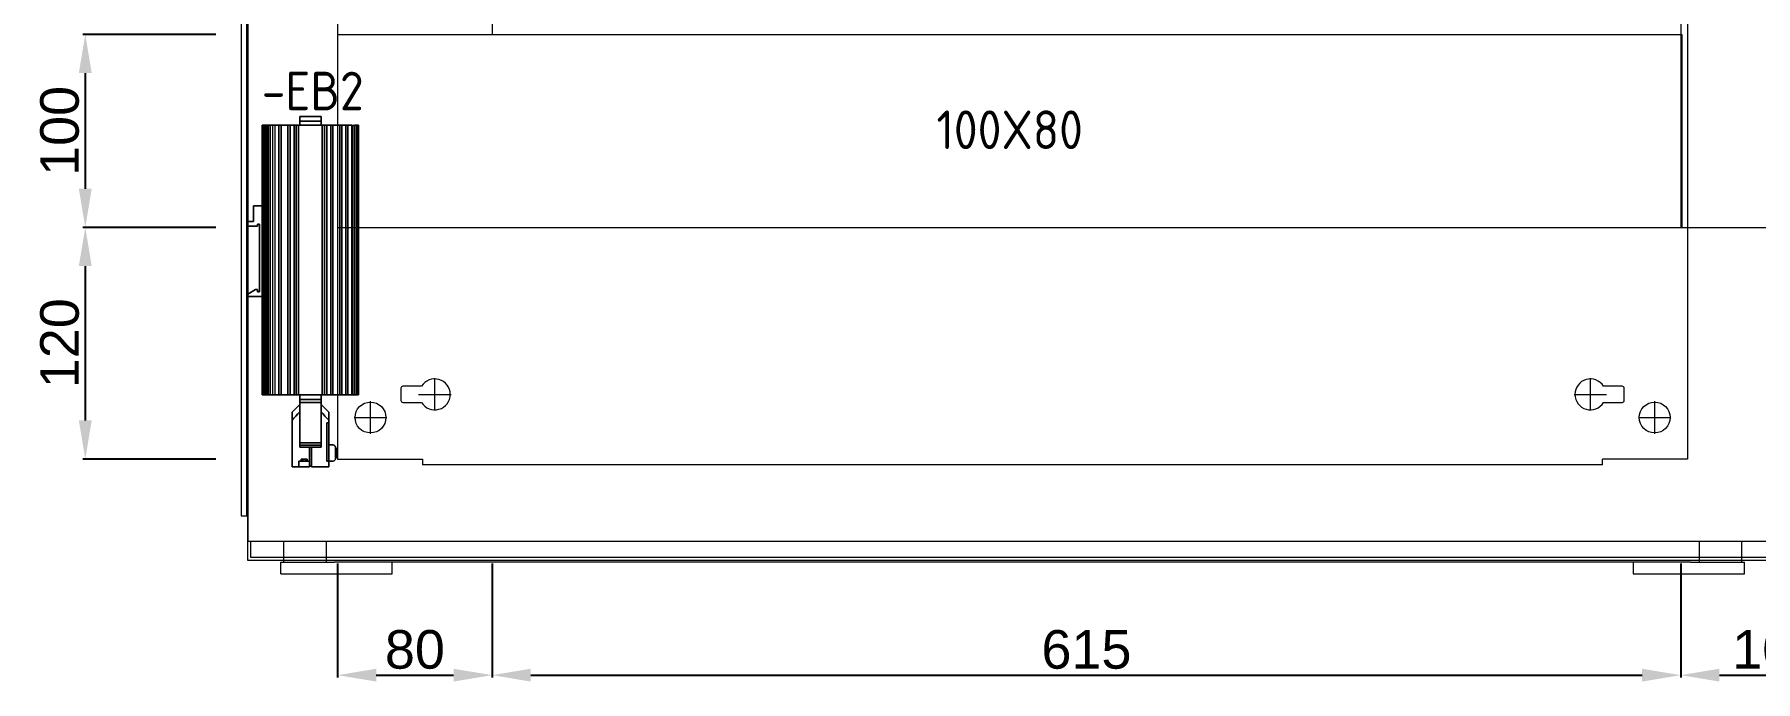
# Model space of a CAD drawing. Header units: millimetres. Extents: x 4134 to 7422, y 1400 to 3585.
# Drawn here: x 4134 to 5025, y 1400 to 1736 of the extents above; entities that cross this region are included whole.
import ezdxf
from ezdxf.enums import TextEntityAlignment as Align

# ---------------------------------------------------------------- set-up
doc = ezdxf.new("R2010")
doc.units = ezdxf.units.MM
doc.layers.add('! NO PLOT !', color=7, linetype='Continuous', true_color=0xff75dd, plot=False)
doc.layers.add('000-PI-Oprema', color=30, linetype='Continuous', lineweight=5)
for name, color, linetype in [('000-PI-ORMAR', 2, 'Continuous'), ('000-PI_TEXT', 7, 'Continuous'), ('002-PI-Kabelska kanalica', 150, 'Continuous')]:
    doc.layers.add(name, color=color, linetype=linetype)
doc.styles.add('PI0', font='isocpeur.ttf', dxfattribs={"width": 0.9})
doc.styles.get("Standard").update_dxf_attribs({"font": 'arial.ttf'})
doc.dimstyles.new('ISO-25-lb', dxfattribs={"dimtxt": 8, "dimasz": 8, "dimexe": 1.25, "dimexo": 0.625, "dimtad": 1, "dimtxsty": 'Standard', "dimcen": 5, "dimadec": 0, "dimazin": 0, "dimtfac": 1, "dimtmove": 0, "dimatfit": 3, "dimfxl": 1, "dimarcsym": 0})

# ---------------------------------------------------------------- blocks, each defined once
blk = doc.blocks.new('2000x800_montazna ploca')
at = {"layer": '! NO PLOT !', "color": 0, "linetype": 'ByBlock', "lineweight": 0}
for p, q in [((-4283.37, -218.71), (-4283.37, -201.91)), ((-3684.97, -218.71), (-3684.97, -201.91)), ((-4300.87, -207.11), (-4300.87, -213.51)), ((-4290.18, -206.11), (-4299.87, -206.11)), ((-4291.77, -210.31), (-4274.97, -210.31)), ((-3693.37, -210.31), (-3676.57, -210.31)), ((-3668.47, -206.11), (-3678.16, -206.11)), ((-3667.47, -213.51), (-3667.47, -207.11)), ((-4325.07, -222.31), (-4308.27, -222.31)), ((-4316.67, -230.71), (-4316.67, -213.91)), ((-4299.87, -214.51), (-4290.18, -214.51)), ((-3678.16, -214.51), (-3668.47, -214.51)), ((-3660.07, -222.31), (-3643.27, -222.31)), ((-3651.67, -230.71), (-3651.67, -213.91))]:
    blk.add_line(p, q, dxfattribs=at)
for centre in [(-4316.67, -222.31), (-3651.67, -222.31)]:
    blk.add_circle(centre, 8, dxfattribs=at)
for centre, radius, start, end in [((-4283.37, -210.31), 8, 211.66824, 148.33176), ((-3684.97, -210.31), 8, 31.66824, 328.33176), ((-4299.87, -207.11), 1, 90, 180), ((-4299.87, -213.51), 1, 180, 270), ((-3668.47, -207.11), 1, 360, 90), ((-3668.47, -213.51), 1, 270, 0)]:
    blk.add_arc(centre, radius, start, end, dxfattribs=at)
at = {"layer": '000-PI-ORMAR', "color": 0, "linetype": 'ByBlock', "lineweight": 0}
for p, q in [((-4333.67, 1646.19), (-4333.67, -243.81)), ((-3634.67, 1646.19), (-3634.67, -243.81)), ((-4333.67, -243.81), (-4289.67, -243.81)), ((-4289.67, -243.81), (-4289.67, -246.81)), ((-3678.67, -246.81), (-4289.67, -246.81)), ((-3634.67, -243.81), (-3678.67, -243.81)), ((-3678.67, -246.81), (-3678.67, -243.81))]:
    blk.add_line(p, q, dxfattribs=at)
blk = doc.blocks.new('*U533')
at = {"layer": '002-PI-Kabelska kanalica', "color": 0, "linetype": 'ByBlock', "lineweight": 0}
for p, q in [((-20, 1570), (60, 1570)), ((-20, -100), (-20, 1570)), ((60, -100), (60, 1570))]:
    blk.add_line(p, q, dxfattribs=at)
blk = doc.blocks.new('*U534')
at = {"layer": '002-PI-Kabelska kanalica', "color": 0, "linetype": 'ByBlock', "lineweight": 0}
for p, q in [((-20, 1670), (80, 1670)), ((-20, -100), (-20, 1670))]:
    blk.add_line(p, q, dxfattribs=at)
blk = doc.blocks.new('*U532')
at = {"layer": '002-PI-Kabelska kanalica', "color": 0, "linetype": 'ByBlock', "lineweight": 0}
for p, q in [((-20, 596), (80, 596)), ((-20, -100), (-20, 596)), ((80, -100), (80, 596)), ((-20, -100), (80, -100))]:
    blk.add_line(p, q, dxfattribs=at)
blk = doc.blocks.new('Grijač')
at = {"color": 0, "linetype": 'ByBlock', "lineweight": 0}
for p, q in [((20.94, 68.84), (20.94, 73.33)), ((20.94, 73.33), (31.92, 73.33)), ((31.92, 73.33), (31.92, 68.84)), ((1.5, 68.84), (20.94, 68.84)), ((1.5, 27.04), (1.5, 68.84)), ((31.92, 68.84), (51.36, 68.84)), ((51.36, 68.84), (51.36, -70.85)), ((-2.99, 18.94), (-2.99, 27.04)), ((-2.99, 27.04), (1.5, 27.04)), ((-5.97, 16.44), (-5.97, 18.94)), ((-5.97, 18.94), (-2.99, 18.94)), ((-1, 16.44), (-5.97, 16.44)), ((0, 17.46), (-1, 17.46)), ((-1, 17.46), (-1, 16.44)), ((0, -17.46), (0, 17.46)), ((-5.97, -18.69), (-1.99, -16.37)), ((-1.99, -16.37), (-1, -16.37)), ((-1, -16.37), (-1, -17.46)), ((-1, -17.46), (0, -17.46)), ((-5.97, -19.87), (-5.97, -18.69)), ((1.5, -19.87), (-5.97, -19.87)), ((1.5, -70.85), (1.5, -19.87)), ((20.94, -70.85), (1.5, -70.85)), ((20.94, -75.85), (20.94, -70.85)), ((51.36, -70.85), (31.92, -70.85)), ((31.92, -70.85), (31.92, -75.85)), ((16.96, -79.83), (20.94, -75.85)), ((16.96, -108.28), (16.96, -79.83)), ((31.92, -75.85), (35.9, -79.83)), ((35.9, -79.83), (35.9, -108.28)), ((25.94, -108.28), (16.96, -108.28)), ((26.94, -107.79), (25.94, -107.79)), ((25.94, -107.79), (25.94, -108.28)), ((26.94, -108.28), (26.94, -107.79)), ((35.9, -108.28), (26.94, -108.28))]:
    blk.add_line(p, q, dxfattribs=at)
at = {"layer": '000-PI-Oprema', "color": 0, "linetype": 'ByBlock', "lineweight": 0, "flags": 128}
for points in [[(31.92, 70.95), (20.94, 70.95), (20.94, 71.62), (20.94, 72.2), (20.94, 72.64), (20.94, 72.98), (20.94, 73.21), (20.94, 73.33)], [(31.92, 70.95), (31.92, 71.62), (31.92, 72.2), (31.92, 72.64), (31.92, 72.98), (31.92, 73.21), (31.92, 73.33)], [(1.5, -70.85), (1.5, 68.84)], [(1.5, -70.85), (1.5, 68.84)], [(1.5, 68.84), (3.49, 68.84), (3.49, -70.85), (1.5, -70.85), (1.5, -19.87), (1.5, -70.85)], [(1.5, -70.85), (1.5, 68.84)], [(1.5, -70.85), (3.49, -70.85), (3.49, 68.84), (1.5, 68.84)], [(1.5, -70.85), (1.5, 68.84)], [(2.99, -70.85), (4, -70.85), (4, 68.84), (2.99, 68.84), (2.99, 27.04)], [(2.99, -70.85), (4, -70.85), (4, 68.84), (2.99, 68.84), (2.99, 27.04)], [(2.99, -70.85), (4, -70.85), (4, 68.84), (2.99, 68.84), (2.99, 27.04)], [(2.99, -70.85), (4, -70.85), (4, 68.84), (2.99, 68.84), (2.99, 27.04)], [(8.15, -70.85), (8.15, 68.84), (6.99, 68.84), (4.49, 68.84), (4.49, -70.85), (6.99, -70.85), (8.15, -70.85), (10.14, -70.85), (11.29, -70.85), (14.79, -70.85), (15.95, -70.85), (17.94, -70.85), (19.07, -70.85), (33.79, -70.85), (34.92, -70.85), (36.94, -70.85), (38.07, -70.85), (41.57, -70.85), (42.72, -70.85), (44.71, -70.85), (45.87, -70.85), (48.37, -70.85), (48.95, -70.85), (49.53, -70.85), (50.04, -70.85), (50.5, -70.85), (50.87, -70.85), (51.15, -70.85), (51.31, -70.85), (51.36, -70.85)], [(8.15, -70.85), (8.15, 68.84), (10.14, 68.84), (11.29, 68.84), (11.29, -70.85), (10.14, -70.85), (10.14, 68.84), (11.29, 68.84), (14.79, 68.84), (14.79, -70.85), (11.29, -70.85), (11.29, 68.84), (14.79, 68.84), (15.95, 68.84), (15.95, -70.85), (14.79, -70.85), (14.79, 68.84), (15.95, 68.84), (17.94, 68.84), (17.94, -70.85), (15.95, -70.85), (15.95, 68.84), (17.94, 68.84), (19.07, 68.84), (19.07, -70.85), (17.94, -70.85), (17.94, 68.84), (19.07, 68.84), (33.79, 68.84), (33.79, -70.85), (19.07, -70.85), (19.07, 68.84), (33.79, 68.84), (34.92, 68.84), (34.92, -70.85), (33.79, -70.85), (33.79, 68.84), (34.92, 68.84), (36.94, 68.84), (36.94, -70.85), (34.92, -70.85), (34.92, 68.84), (36.94, 68.84), (38.07, 68.84), (38.07, -70.85), (36.94, -70.85), (36.94, 68.84), (38.07, 68.84), (41.57, 68.84), (41.57, -70.85), (38.07, -70.85), (38.07, 68.84), (41.57, 68.84), (42.72, 68.84), (42.72, -70.85), (41.57, -70.85), (41.57, 68.84), (42.72, 68.84), (44.71, 68.84), (44.71, -70.85), (42.72, -70.85), (42.72, 68.84), (44.71, 68.84), (45.87, 68.84), (45.87, -70.85), (44.71, -70.85), (44.71, 68.84), (45.87, 68.84), (48.37, 68.84), (48.37, -70.85), (45.87, -70.85), (45.87, 68.84), (48.37, 68.84), (48.95, 68.84), (49.53, 68.84), (50.04, 68.84), (50.5, 68.84), (50.87, 68.84), (51.15, 68.84), (51.31, 68.84), (51.36, 68.84)], [(51.36, 68.84), (49.37, 68.84), (49.37, -70.85), (51.36, -70.85)], [(51.36, 68.84), (49.37, 68.84), (49.37, -70.85), (51.36, -70.85)], [(51.36, -70.85), (51.36, 68.84)], [(51.36, -70.85), (51.36, 68.84)], [(51.36, -70.85), (51.36, 68.84)], [(51.36, -70.85), (51.36, 68.84)], [(51.36, -70.85), (51.36, 68.84)], [(20.94, -75.97), (20.94, -76.18), (20.94, -76.5), (20.94, -76.94), (20.94, -77.47), (20.94, -78.12), (20.94, -78.86), (20.94, -79.7), (20.94, -78.86), (20.94, -78.12), (20.94, -77.47), (20.94, -76.94), (20.94, -76.5), (20.94, -76.18), (20.94, -75.97), (20.94, -75.85), (16.96, -79.83), (16.96, -79.9), (16.96, -80.04), (16.96, -80.32), (16.96, -80.67), (16.96, -81.15), (16.96, -81.71), (16.96, -82.38), (16.96, -83.17), (16.96, -84.02), (17.91, -82.98), (18.91, -81.89), (19.93, -80.81), (20.94, -79.7), (19.93, -80.81), (18.91, -81.89), (17.91, -82.98), (16.96, -84.02), (16.96, -83.17), (16.96, -82.38), (16.96, -81.71), (16.96, -81.15), (16.96, -80.67), (16.96, -80.32), (16.96, -80.04), (16.96, -79.9)], [(35.9, -79.9), (35.9, -80.04), (35.9, -80.32), (35.9, -80.67), (35.9, -81.15), (35.9, -81.71), (35.9, -82.38), (35.9, -83.17), (35.9, -84.02), (35.9, -83.17), (35.9, -82.38), (35.9, -81.71), (35.9, -81.15), (35.9, -80.67), (35.9, -80.32), (35.9, -80.04), (35.9, -79.9), (35.9, -79.83), (31.92, -75.85), (31.92, -75.97), (31.92, -76.18), (31.92, -76.5), (31.92, -76.94), (31.92, -77.47), (31.92, -78.12), (31.92, -78.86), (31.92, -79.7), (32.96, -80.81), (33.95, -81.89), (34.95, -82.98), (35.9, -84.02), (34.95, -82.98), (33.95, -81.89), (32.96, -80.81), (31.92, -79.7), (31.92, -78.86), (31.92, -78.12), (31.92, -77.47), (31.92, -76.94), (31.92, -76.5), (31.92, -76.18), (31.92, -75.97)], [(37.91, -105.29), (38.28, -105.25), (38.65, -105.08), (38.95, -104.85), (39.21, -104.53), (39.34, -104.18), (39.39, -103.79), (39.39, -98.3), (39.34, -97.91), (39.21, -97.56), (38.95, -97.24), (38.65, -97.01), (38.28, -96.87), (37.91, -96.8), (35.9, -96.8), (35.9, -85.32), (34.9, -85.32)], [(37.91, -105.29), (35.9, -105.29), (34.9, -105.29), (35.9, -105.29), (35.9, -85.32), (34.9, -85.32), (35.9, -85.32), (34.9, -85.32)], [(20.94, -97.93), (20.94, -96.91), (20.94, -95.8)], [(20.94, -95.8), (20.94, -96.91), (20.94, -97.93)], [(37.91, -96.8), (38.28, -96.87), (38.65, -97.01), (38.95, -97.24), (39.21, -97.56), (39.34, -97.91), (39.39, -98.3), (39.39, -103.79), (39.34, -104.18), (39.21, -104.53), (38.95, -104.85), (38.65, -105.08), (38.28, -105.25), (37.91, -105.29)], [(37.91, -96.8), (38.28, -96.87), (38.65, -97.01), (38.95, -97.24), (39.21, -97.56), (39.34, -97.91), (39.39, -98.3), (39.39, -103.79), (39.34, -104.18), (39.21, -104.53), (38.95, -104.85), (38.65, -105.08), (38.28, -105.25), (37.91, -105.29)], [(24.69, -104.3), (24.62, -104.3), (24.49, -104.3), (24.25, -104.3), (23.93, -104.3), (23.58, -104.3), (23.19, -104.3), (22.8, -104.3), (22.45, -104.3), (22.13, -104.3), (21.89, -104.3), (21.76, -104.3), (21.69, -104.3)], [(24.69, -105.29), (24.62, -105.29), (24.49, -105.29), (24.25, -105.29), (23.93, -105.29), (23.58, -105.29), (23.19, -105.29), (22.8, -105.29), (22.45, -105.29), (22.13, -105.29), (21.89, -105.29), (21.76, -105.29), (21.69, -105.29)], [(25.94, -105.29), (25.94, -107.79)], [(25.94, -105.29), (25.94, -107.79)], [(39.9, -101.8), (39.9, -99.25), (39.39, -99.25), (39.39, -101.8)], [(39.39, -100.2), (39.39, -102.75), (39.9, -102.75)], [(39.9, -102.75), (39.39, -102.75), (39.39, -100.2), (39.9, -100.2)], [(39.39, -103.14), (39.39, -102.98), (39.39, -102.72), (39.39, -102.38), (39.39, -101.98), (39.39, -101.52), (39.39, -101.06), (39.39, -101.52), (39.39, -101.98), (39.39, -102.38), (39.39, -102.72), (39.39, -102.98), (39.39, -103.14), (39.39, -103.19)], [(39.39, -101.06), (39.39, -101.57), (39.39, -102.05), (39.39, -102.51), (39.39, -102.91), (39.39, -103.26), (39.39, -103.49), (39.39, -103.65), (39.39, -103.7)], [(39.39, -103.65), (39.39, -103.49), (39.39, -103.26), (39.39, -102.91), (39.39, -102.51), (39.39, -102.05), (39.39, -101.57), (39.39, -101.06)], [(39.39, -101.06), (39.9, -101.06)], [(39.39, -101.06), (39.9, -101.06)], [(39.9, -102.91), (39.39, -102.91)], [(39.9, -103.35), (39.39, -103.35)], [(39.9, -98.46), (39.9, -98.6), (39.9, -98.86), (39.9, -99.18), (39.9, -99.58), (39.9, -100.04), (39.9, -100.52), (39.9, -101.06), (39.9, -100.52), (39.9, -100.04), (39.9, -99.58), (39.9, -99.18), (39.9, -98.86), (39.9, -98.6), (39.9, -98.46), (39.9, -98.4)], [(39.9, -98.95), (39.9, -99.11), (39.9, -99.37), (39.9, -99.71), (39.9, -100.11), (39.9, -100.57), (39.9, -101.06), (39.9, -100.57), (39.9, -100.11), (39.9, -99.71), (39.9, -99.37), (39.9, -99.11), (39.9, -98.95), (39.9, -98.9)], [(39.9, -103.14), (39.9, -102.98), (39.9, -102.72), (39.9, -102.38), (39.9, -101.98), (39.9, -101.52), (39.9, -101.06), (39.9, -101.52), (39.9, -101.98), (39.9, -102.38), (39.9, -102.72), (39.9, -102.98), (39.9, -103.14), (39.9, -103.19)]]:
    blk.add_lwpolyline(points, dxfattribs=at)
for points in [[(31.92, 70.95), (31.92, 71.62), (31.92, 72.2), (31.92, 72.64), (31.92, 72.98), (31.92, 73.21), (31.92, 73.33), (20.94, 73.33), (20.94, 73.21), (20.94, 72.98), (20.94, 72.64), (20.94, 72.2), (20.94, 71.62), (20.94, 70.95)], [(1.5, 68.84), (1.55, 68.84), (1.74, 68.84), (2.01, 68.84), (2.38, 68.84), (2.82, 68.84), (3.36, 68.84), (3.91, 68.84), (4.49, 68.84), (3.91, 68.84), (3.36, 68.84), (2.82, 68.84), (2.38, 68.84), (2.01, 68.84), (1.74, 68.84), (1.55, 68.84)], [(3.49, 68.84), (3.49, -70.85), (1.5, -70.85), (1.5, 68.84)], [(1.5, 68.84), (1.5, 27.04)], [(3.49, 68.84), (1.5, 68.84), (1.5, -70.85), (3.49, -70.85)], [(2.99, 68.84), (2.99, 27.04), (2.99, 68.84), (1.5, 68.84)], [(2.38, -70.85), (2.38, 68.84)], [(2.99, -19.87), (2.99, -70.85), (4, -70.85), (4, 68.84), (2.99, 68.84), (2.99, 27.04), (2.99, 68.84), (4, 68.84), (4, -70.85), (2.99, -70.85)], [(2.99, -70.85), (2.99, -19.87), (2.99, -70.85), (4, -70.85), (4, 68.84), (2.99, 68.84), (2.99, 27.04), (2.99, 68.84), (4, 68.84), (4, -70.85)], [(6.99, -70.85), (6.99, 68.84), (4.49, 68.84), (4.49, -70.85), (6.99, -70.85)], [(5.49, -70.85), (5.49, 68.84), (20.3, 68.84), (20.3, -70.85), (5.49, -70.85)], [(20.3, -70.85), (20.3, 68.84), (5.49, 68.84), (5.49, -70.85), (20.3, -70.85)], [(5.49, -70.85), (5.49, 68.84), (20.3, 68.84), (20.3, -70.85), (5.49, -70.85)], [(5.49, 68.84), (5.49, -70.85), (20.3, -70.85), (20.3, 68.84)], [(20.3, -70.85), (20.3, 68.84), (5.49, 68.84), (5.49, -70.85)], [(5.49, 68.84), (20.3, 68.84), (20.3, -70.85), (5.49, -70.85)], [(8.15, -70.85), (6.99, -70.85), (6.99, 68.84), (8.15, 68.84), (10.14, 68.84), (10.14, -70.85)], [(20.94, 70.95), (20.94, 68.84), (20.94, 70.95)], [(31.92, 68.84), (31.92, 70.95), (31.92, 68.84), (20.94, 68.84)], [(32.56, 68.84), (32.56, -70.85)], [(32.56, -70.85), (32.56, 68.84), (47.88, 68.84), (47.88, -70.85), (32.56, -70.85)], [(32.56, -70.85), (32.56, 68.84), (47.88, 68.84), (47.88, -70.85), (32.56, -70.85)], [(32.56, 68.84), (47.88, 68.84), (47.88, -70.85), (32.56, -70.85)], [(32.56, 68.84), (47.88, 68.84), (47.88, -70.85), (32.56, -70.85)], [(47.88, 68.84), (32.56, 68.84), (47.88, 68.84), (47.88, -70.85)], [(51.36, 68.84), (51.36, -70.85), (51.31, -70.85), (51.15, -70.85), (50.87, -70.85), (50.5, -70.85), (50.04, -70.85), (49.53, -70.85), (48.95, -70.85), (48.37, -70.85), (48.37, 68.84), (48.95, 68.84), (49.53, 68.84), (50.04, 68.84), (50.5, 68.84), (50.87, 68.84), (51.15, 68.84), (51.31, 68.84)], [(49.37, 68.84), (49.37, -70.85), (51.36, -70.85), (51.36, 68.84)], [(51.36, 68.84), (49.37, 68.84), (49.37, -70.85), (51.36, -70.85)], [(49.37, 68.84), (49.37, -70.85), (51.36, -70.85), (51.36, 68.84)], [(51.36, 68.84), (49.37, 68.84), (49.37, -70.85), (51.36, -70.85)], [(49.37, -70.85), (49.37, 68.84), (51.36, 68.84), (51.36, -70.85)], [(49.37, -70.85), (51.36, -70.85), (51.36, 68.84), (49.37, 68.84)], [(51.36, 68.84), (49.37, 68.84)], [(51.36, 68.84), (49.37, 68.84)], [(49.37, 68.84), (51.36, 68.84)], [(49.37, 68.84), (51.36, 68.84)], [(49.37, -70.85), (49.37, 68.84), (49.37, -70.85)], [(49.37, -70.85), (49.37, 68.84), (49.37, -70.85)], [(49.37, -70.85), (49.37, 68.84), (49.37, -70.85)], [(49.37, -70.85), (49.37, 68.84), (49.37, -70.85)], [(50.5, -70.85), (50.5, 68.84)], [(51.36, -70.85), (51.36, 68.84), (51.36, -70.85)], [(51.36, -70.85), (51.36, 68.84), (51.36, -70.85)], [(51.36, -70.85), (51.36, 68.84), (51.36, -70.85)], [(2.99, 27.04), (1.5, 27.04), (-2.99, 27.04), (1.5, 27.04)], [(-2.99, 27.04), (-2.99, 18.94)], [(1.5, 27.04), (1.5, -19.87)], [(2.99, 27.04), (2.99, -19.87)], [(2.99, -19.87), (2.99, 27.04), (2.99, -19.87), (2.99, 27.04), (2.99, -19.87), (2.99, 27.04), (2.99, -19.87)], [(-5.97, 18.94), (-5.97, 16.44)], [(-5.97, 18.94), (-2.99, 18.94), (-5.97, 18.94)], [(-5.97, 16.44), (-1, 16.44), (-5.97, 16.44)], [(-1, 17.46), (-1, 16.44)], [(-1, 17.46), (0, 17.46), (-1, 17.46)], [(0, 17.46), (0, -17.46)], [(0, -17.46), (-1, -17.46), (-1, -16.37), (-1.99, -16.37), (-5.97, -18.69), (-1.99, -16.37), (-1, -16.37), (-1, -17.46)], [(-5.97, -18.69), (-5.97, -19.87)], [(-5.97, -19.87), (1.5, -19.87), (-5.97, -19.87)], [(2.99, -19.87), (1.5, -19.87)], [(2.99, -19.87), (2.99, -70.85)], [(2.99, -19.87), (2.99, -70.85)], [(2.99, -19.87), (2.99, -70.85)], [(1.5, -70.85), (1.55, -70.85), (1.74, -70.85), (2.01, -70.85), (2.38, -70.85), (2.82, -70.85), (3.36, -70.85), (3.91, -70.85), (4.49, -70.85), (3.91, -70.85), (3.36, -70.85), (2.82, -70.85), (2.38, -70.85), (2.01, -70.85), (1.74, -70.85), (1.55, -70.85)], [(2.99, -70.85), (1.5, -70.85)], [(20.94, -70.85), (20.94, -73.35), (20.94, -74.9), (20.94, -95.8), (20.94, -74.9), (20.94, -73.35)], [(31.92, -70.85), (20.94, -70.85)], [(31.92, -70.85), (31.92, -73.35), (31.92, -74.9), (31.92, -95.8), (31.92, -74.9), (31.92, -73.35)], [(47.88, -70.85), (32.56, -70.85)], [(51.36, -70.85), (49.37, -70.85)], [(51.36, -70.85), (49.37, -70.85)], [(49.37, -70.85), (51.36, -70.85)], [(49.37, -70.85), (51.36, -70.85)], [(31.92, -73.35), (20.94, -73.35)], [(31.92, -74.9), (20.94, -74.9)], [(20.94, -79.7), (20.94, -97.93)], [(31.92, -97.93), (31.92, -79.7), (31.92, -97.93)], [(16.96, -84.02), (16.96, -108.28), (16.96, -84.02)], [(34.9, -105.29), (34.9, -85.32)], [(34.9, -105.29), (34.9, -85.32), (35.9, -85.32), (35.9, -105.29), (34.9, -105.29), (35.9, -105.29)], [(34.9, -105.29), (34.9, -85.32), (35.9, -85.32), (35.9, -96.8), (37.91, -96.8), (38.28, -96.87), (38.65, -97.01), (38.95, -97.24), (39.21, -97.56), (39.34, -97.91), (39.39, -98.3), (39.39, -103.79), (39.34, -104.18), (39.21, -104.53), (38.95, -104.85), (38.65, -105.08), (38.28, -105.25), (37.91, -105.29), (35.9, -105.29)], [(34.9, -85.32), (35.9, -85.32), (35.9, -96.8), (37.91, -96.8), (38.28, -96.87), (38.65, -97.01), (38.95, -97.24), (39.21, -97.56), (39.34, -97.91), (39.39, -98.3), (39.39, -103.79), (39.34, -104.18), (39.21, -104.53), (38.95, -104.85), (38.65, -105.08), (38.28, -105.25), (37.91, -105.29), (38.28, -105.25), (38.65, -105.08), (38.95, -104.85), (39.21, -104.53), (39.34, -104.18), (39.39, -103.79), (39.39, -98.3), (39.34, -97.91), (39.21, -97.56), (38.95, -97.24), (38.65, -97.01), (38.28, -96.87), (37.91, -96.8), (35.9, -96.8), (35.9, -85.32)], [(34.9, -85.32), (34.9, -105.29)], [(34.9, -85.32), (34.9, -105.29)], [(35.9, -108.28), (35.9, -84.02), (35.9, -108.28)], [(35.9, -85.32), (35.9, -96.8), (37.91, -96.8), (35.9, -96.8)], [(31.92, -95.8), (20.94, -95.8)], [(20.94, -96.91), (31.92, -96.91), (20.94, -96.91)], [(25.94, -97.93), (20.94, -97.93)], [(26.94, -97.93), (25.94, -97.93)], [(25.94, -97.93), (25.94, -107.79), (26.94, -107.79), (26.94, -97.93)], [(25.94, -97.93), (25.94, -107.79), (26.94, -107.79), (26.94, -97.93)], [(25.94, -107.79), (25.94, -108.28), (25.94, -97.93), (25.94, -108.28)], [(26.94, -108.28), (26.94, -97.93)], [(31.92, -97.93), (26.94, -97.93)], [(31.92, -97.93), (31.92, -96.91), (31.92, -95.8), (31.92, -96.91)], [(20.46, -105.29), (25.94, -105.29)], [(20.46, -105.29), (20.46, -108.28), (20.46, -105.29)], [(25.94, -105.29), (20.46, -105.29)], [(20.46, -105.29), (20.46, -108.28), (20.46, -105.29)], [(25.94, -105.29), (20.46, -105.29)], [(20.46, -105.29), (20.46, -108.28), (20.46, -105.29)], [(24.69, -104.3), (24.62, -104.3), (24.49, -104.3), (24.25, -104.3), (23.93, -104.3), (23.58, -104.3), (23.19, -104.3), (22.8, -104.3), (22.45, -104.3), (22.13, -104.3), (21.89, -104.3), (21.76, -104.3), (21.69, -104.3), (21.76, -104.3), (21.89, -104.3), (22.13, -104.3), (22.45, -104.3), (22.8, -104.3), (23.19, -104.3), (23.58, -104.3), (23.93, -104.3), (24.25, -104.3), (24.49, -104.3), (24.62, -104.3)], [(24.69, -104.3), (24.69, -105.29), (24.62, -105.29), (24.49, -105.29), (24.25, -105.29), (23.93, -105.29), (23.58, -105.29), (23.19, -105.29), (22.8, -105.29), (22.45, -105.29), (22.13, -105.29), (21.89, -105.29), (21.76, -105.29), (21.69, -105.29), (21.69, -104.3), (21.76, -104.3), (21.89, -104.3), (22.13, -104.3), (22.45, -104.3), (22.8, -104.3), (23.19, -104.3), (23.58, -104.3), (23.93, -104.3), (24.25, -104.3), (24.49, -104.3), (24.62, -104.3)], [(24.69, -105.29), (24.69, -104.3), (24.62, -104.3), (24.49, -104.3), (24.25, -104.3), (23.93, -104.3), (23.58, -104.3), (23.19, -104.3), (22.8, -104.3), (22.45, -104.3), (22.13, -104.3), (21.89, -104.3), (21.76, -104.3), (21.69, -104.3), (21.69, -105.29), (21.76, -105.29), (21.89, -105.29), (22.13, -105.29), (22.45, -105.29), (22.8, -105.29), (23.19, -105.29), (23.58, -105.29), (23.93, -105.29), (24.25, -105.29), (24.49, -105.29), (24.62, -105.29)], [(21.69, -105.29), (21.69, -104.3), (21.76, -104.3), (21.89, -104.3), (22.13, -104.3), (22.45, -104.3), (22.8, -104.3), (23.19, -104.3), (23.58, -104.3), (23.93, -104.3), (24.25, -104.3), (24.49, -104.3), (24.62, -104.3), (24.69, -104.3), (24.69, -105.29), (24.62, -105.29), (24.49, -105.29), (24.25, -105.29), (23.93, -105.29), (23.58, -105.29), (23.19, -105.29), (22.8, -105.29), (22.45, -105.29), (22.13, -105.29), (21.89, -105.29), (21.76, -105.29)], [(21.69, -105.29), (21.76, -105.29), (21.89, -105.29), (22.13, -105.29), (22.45, -105.29), (22.8, -105.29), (23.19, -105.29), (23.58, -105.29), (23.93, -105.29), (24.25, -105.29), (24.49, -105.29), (24.62, -105.29), (24.69, -105.29), (24.62, -105.29), (24.49, -105.29), (24.25, -105.29), (23.93, -105.29), (23.58, -105.29), (23.19, -105.29), (22.8, -105.29), (22.45, -105.29), (22.13, -105.29), (21.89, -105.29), (21.76, -105.29)], [(22.45, -105.29), (22.45, -104.3)], [(22.45, -105.29), (22.45, -104.3)], [(22.45, -105.29), (22.45, -104.3)], [(23.93, -105.29), (23.93, -104.3)], [(23.93, -105.29), (23.93, -104.3)], [(23.93, -105.29), (23.93, -104.3)], [(25.94, -107.79), (25.94, -105.29)], [(25.94, -107.79), (25.94, -105.29)], [(35.9, -105.29), (37.91, -105.29), (35.9, -105.29), (34.9, -105.29)], [(35.9, -105.29), (37.91, -105.29)], [(39.39, -101.06), (39.39, -100.52), (39.39, -100.04), (39.39, -99.58), (39.39, -99.18), (39.39, -98.86), (39.39, -98.6), (39.39, -98.46), (39.39, -98.4), (39.39, -98.46), (39.39, -98.6), (39.39, -98.86), (39.39, -99.18), (39.39, -99.58), (39.39, -100.04), (39.39, -100.52), (39.39, -101.06)], [(39.39, -101.06), (39.39, -100.52), (39.39, -100.04), (39.39, -99.58), (39.39, -99.18), (39.39, -98.86), (39.39, -98.6), (39.39, -98.46), (39.39, -98.4), (39.39, -98.46), (39.39, -98.6), (39.39, -98.86), (39.39, -99.18), (39.39, -99.58), (39.39, -100.04), (39.39, -100.52), (39.39, -101.06)], [(39.39, -101.06), (39.39, -100.52), (39.39, -100.04), (39.39, -99.58), (39.39, -99.18), (39.39, -98.86), (39.39, -98.6), (39.39, -98.46), (39.39, -98.4), (39.39, -98.46), (39.39, -98.6), (39.39, -98.86), (39.39, -99.18), (39.39, -99.58), (39.39, -100.04), (39.39, -100.52), (39.39, -101.06)], [(39.9, -98.77), (39.39, -98.77), (39.9, -98.77)], [(39.9, -98.77), (39.39, -98.77), (39.9, -98.77)], [(39.9, -98.77), (39.39, -98.77), (39.9, -98.77)], [(39.39, -101.06), (39.39, -100.57), (39.39, -100.11), (39.39, -99.71), (39.39, -99.37), (39.39, -99.11), (39.39, -98.95), (39.39, -98.9), (39.39, -98.95), (39.39, -99.11), (39.39, -99.37), (39.39, -99.71), (39.39, -100.11), (39.39, -100.57), (39.39, -101.06)], [(39.39, -101.06), (39.39, -100.57), (39.39, -100.11), (39.39, -99.71), (39.39, -99.37), (39.39, -99.11), (39.39, -98.95), (39.39, -98.9), (39.39, -98.95), (39.39, -99.11), (39.39, -99.37), (39.39, -99.71), (39.39, -100.11), (39.39, -100.57), (39.39, -101.06)], [(39.39, -101.06), (39.39, -100.57), (39.39, -100.11), (39.39, -99.71), (39.39, -99.37), (39.39, -99.11), (39.39, -98.95), (39.39, -98.9), (39.39, -98.95), (39.39, -99.11), (39.39, -99.37), (39.39, -99.71), (39.39, -100.11), (39.39, -100.57), (39.39, -101.06)], [(39.9, -99.18), (39.39, -99.18), (39.9, -99.18)], [(39.9, -99.18), (39.39, -99.18), (39.9, -99.18)], [(39.9, -99.18), (39.39, -99.18), (39.9, -99.18)], [(39.39, -101.8), (39.9, -101.8), (39.9, -99.25), (39.39, -99.25)], [(39.39, -99.25), (39.39, -102.75), (39.9, -102.75), (39.9, -99.25)], [(39.9, -102.75), (39.9, -99.25), (39.39, -99.25), (39.39, -102.75)], [(39.9, -102.75), (39.39, -102.75), (39.39, -99.25), (39.9, -99.25)], [(39.9, -102.35), (39.39, -102.35), (39.39, -99.25), (39.9, -99.25)], [(39.39, -100.94), (39.39, -99.25)], [(39.9, -99.25), (39.39, -99.25), (39.9, -99.25)], [(39.39, -100.94), (39.39, -101.36)], [(39.9, -100.94), (39.39, -100.94), (39.9, -100.94)], [(39.9, -100.94), (39.39, -100.94), (39.9, -100.94)], [(39.9, -101.06), (39.39, -101.06)], [(39.39, -101.06), (39.9, -101.06), (39.39, -101.06)], [(39.39, -103.19), (39.39, -103.14), (39.39, -102.98), (39.39, -102.72), (39.39, -102.38), (39.39, -101.98), (39.39, -101.52), (39.39, -101.06), (39.39, -101.52), (39.39, -101.98), (39.39, -102.38), (39.39, -102.72), (39.39, -102.98), (39.39, -103.14)], [(39.39, -101.06), (39.39, -101.52), (39.39, -101.98), (39.39, -102.38), (39.39, -102.72), (39.39, -102.98), (39.39, -103.14), (39.39, -102.98), (39.39, -102.72), (39.39, -102.38), (39.39, -101.98), (39.39, -101.52)], [(39.39, -101.06), (39.9, -101.06), (39.39, -101.06)], [(39.39, -103.7), (39.39, -103.65), (39.39, -103.49), (39.39, -103.26), (39.39, -102.91), (39.39, -102.51), (39.39, -102.05), (39.39, -101.57), (39.39, -101.06), (39.39, -101.57), (39.39, -102.05), (39.39, -102.51), (39.39, -102.91), (39.39, -103.26), (39.39, -103.49), (39.39, -103.65)], [(39.39, -101.06), (39.39, -101.57), (39.39, -102.05), (39.39, -102.51), (39.39, -102.91), (39.39, -103.26), (39.39, -103.49), (39.39, -103.65), (39.39, -103.49), (39.39, -103.26), (39.39, -102.91), (39.39, -102.51), (39.39, -102.05), (39.39, -101.57)], [(39.39, -101.06), (39.9, -101.06), (39.39, -101.06), (39.9, -101.06), (39.39, -101.06)], [(39.9, -101.36), (39.39, -101.36), (39.9, -101.36)], [(39.39, -102.05), (39.39, -101.64), (39.9, -101.64), (39.39, -101.64)], [(39.9, -102.05), (39.39, -102.05), (39.9, -102.05)], [(39.9, -102.75), (39.39, -102.75), (39.39, -102.35), (39.9, -102.35)], [(39.39, -102.75), (39.39, -102.35), (39.9, -102.35), (39.39, -102.35)], [(39.9, -102.75), (39.39, -102.75), (39.9, -102.75)], [(39.39, -102.91), (39.9, -102.91)], [(39.39, -103.35), (39.9, -103.35)], [(39.9, -98.4), (39.9, -98.46), (39.9, -98.6), (39.9, -98.86), (39.9, -99.18), (39.9, -99.58), (39.9, -100.04), (39.9, -100.52), (39.9, -101.06), (39.9, -100.52), (39.9, -100.04), (39.9, -99.58), (39.9, -99.18), (39.9, -98.86), (39.9, -98.6), (39.9, -98.46)], [(39.9, -101.06), (39.9, -100.52), (39.9, -100.04), (39.9, -99.58), (39.9, -99.18), (39.9, -98.86), (39.9, -98.6), (39.9, -98.46), (39.9, -98.6), (39.9, -98.86), (39.9, -99.18), (39.9, -99.58), (39.9, -100.04), (39.9, -100.52)], [(39.9, -101.06), (39.9, -100.57), (39.9, -100.11), (39.9, -99.71), (39.9, -99.37), (39.9, -99.11), (39.9, -98.95), (39.9, -98.9), (39.9, -98.95), (39.9, -99.11), (39.9, -99.37), (39.9, -99.71), (39.9, -100.11), (39.9, -100.57), (39.9, -101.06)], [(39.9, -101.06), (39.9, -100.57), (39.9, -100.11), (39.9, -99.71), (39.9, -99.37), (39.9, -99.11), (39.9, -98.95), (39.9, -98.9), (39.9, -98.95), (39.9, -99.11), (39.9, -99.37), (39.9, -99.71), (39.9, -100.11), (39.9, -100.57), (39.9, -101.06)], [(39.9, -100.94), (39.9, -99.25)], [(39.9, -100.2), (39.9, -102.75)], [(39.9, -101.36), (39.9, -100.94)], [(39.9, -101.06), (39.9, -101.52), (39.9, -101.98), (39.9, -102.38), (39.9, -102.72), (39.9, -102.98), (39.9, -103.14), (39.9, -103.19), (39.9, -103.14), (39.9, -102.98), (39.9, -102.72), (39.9, -102.38), (39.9, -101.98), (39.9, -101.52), (39.9, -101.06)], [(39.9, -103.7), (39.9, -103.65), (39.9, -103.49), (39.9, -103.26), (39.9, -102.91), (39.9, -102.51), (39.9, -102.05), (39.9, -101.57), (39.9, -101.06), (39.9, -101.57), (39.9, -102.05), (39.9, -102.51), (39.9, -102.91), (39.9, -103.26), (39.9, -103.49), (39.9, -103.65)], [(39.9, -101.06), (39.9, -101.57), (39.9, -102.05), (39.9, -102.51), (39.9, -102.91), (39.9, -103.26), (39.9, -103.49), (39.9, -103.65), (39.9, -103.49), (39.9, -103.26), (39.9, -102.91), (39.9, -102.51), (39.9, -102.05), (39.9, -101.57)], [(39.9, -101.06), (39.9, -101.52), (39.9, -101.98), (39.9, -102.38), (39.9, -102.72), (39.9, -102.98), (39.9, -103.14), (39.9, -103.19), (39.9, -103.14), (39.9, -102.98), (39.9, -102.72), (39.9, -102.38), (39.9, -101.98), (39.9, -101.52), (39.9, -101.06)], [(39.9, -101.06), (39.9, -101.57), (39.9, -102.05), (39.9, -102.51), (39.9, -102.91), (39.9, -103.26), (39.9, -103.49), (39.9, -103.65), (39.9, -103.7), (39.9, -103.65), (39.9, -103.49), (39.9, -103.26), (39.9, -102.91), (39.9, -102.51), (39.9, -102.05), (39.9, -101.57), (39.9, -101.06)], [(39.9, -102.05), (39.9, -101.64)], [(39.9, -102.75), (39.9, -102.35)], [(16.96, -108.28), (25.94, -108.28), (16.96, -108.28)], [(25.94, -108.28), (20.46, -108.28)], [(20.46, -108.28), (25.94, -108.28)], [(20.46, -108.28), (25.94, -108.28)], [(25.94, -108.28), (25.94, -107.79)], [(25.94, -108.28), (25.94, -107.79)], [(26.94, -108.28), (35.9, -108.28), (26.94, -108.28)]]:
    blk.add_lwpolyline(points, close=True, dxfattribs=at)
blk = doc.blocks.new('*D641')
at = {"layer": '000-PI_TEXT', "color": 0, "linetype": 'ByBlock', "lineweight": -2, "ltscale": 0.25, "transparency": 16777216}
for p, q in [((4290.95, 1461.65), (4290.95, 1402.56)), ((4370.95, 1461.65), (4370.95, 1402.56)), ((4310.95, 1403.81), (4350.95, 1403.81))]:
    blk.add_line(p, q, dxfattribs=at)
at = {"layer": '000-PI_TEXT', "color": 0, "linetype": 'ByBlock', "ltscale": 0.25, "transparency": 16777216}
for points in [[(4310.95, 1407.14), (4310.95, 1400.48), (4290.95, 1403.81)], [(4350.95, 1407.14), (4350.95, 1400.48), (4370.95, 1403.81)]]:
    blk.add_solid(points, dxfattribs=at)
at = {"layer": 'Defpoints', "color": 0, "linetype": 'ByBlock', "ltscale": 0.25, "transparency": 16777216}
for p in [(4290.95, 1462.28), (4370.95, 1462.28), (4370.95, 1403.81)]:
    blk.add_point(p, dxfattribs=at)
at = {"layer": '000-PI_TEXT', "color": 0, "linetype": 'ByBlock', "lineweight": 0, "ltscale": 0.25, "transparency": 16777216, "insert": (4330.95, 1417.02), "char_height": 20, "attachment_point": 5}
blk.add_mtext('80', dxfattribs=at)
blk = doc.blocks.new('*D642')
at = {"layer": '000-PI_TEXT', "color": 0, "linetype": 'ByBlock', "lineweight": -2, "ltscale": 0.25, "transparency": 16777216}
for p, q in [((4370.95, 1461.65), (4370.95, 1402.56)), ((4986.45, 1461.65), (4986.45, 1402.56)), ((4390.95, 1403.81), (4966.45, 1403.81))]:
    blk.add_line(p, q, dxfattribs=at)
at = {"layer": '000-PI_TEXT', "color": 0, "linetype": 'ByBlock', "ltscale": 0.25, "transparency": 16777216}
for points in [[(4390.95, 1407.14), (4390.95, 1400.48), (4370.95, 1403.81)], [(4966.45, 1407.14), (4966.45, 1400.48), (4986.45, 1403.81)]]:
    blk.add_solid(points, dxfattribs=at)
at = {"layer": 'Defpoints', "color": 0, "linetype": 'ByBlock', "ltscale": 0.25, "transparency": 16777216}
for p in [(4370.95, 1462.28), (4986.45, 1462.28), (4986.45, 1403.81)]:
    blk.add_point(p, dxfattribs=at)
at = {"layer": '000-PI_TEXT', "color": 0, "linetype": 'ByBlock', "lineweight": 0, "ltscale": 0.25, "transparency": 16777216, "insert": (4678.7, 1417.02), "char_height": 20, "attachment_point": 5}
blk.add_mtext('615', dxfattribs=at)
blk = doc.blocks.new('*D643')
at = {"layer": '000-PI_TEXT', "color": 0, "linetype": 'ByBlock', "lineweight": -2, "ltscale": 0.25, "transparency": 16777216}
for p, q in [((4227.82, 1735.78), (4159.02, 1735.78)), ((4160.27, 1715.78), (4160.27, 1655.78)), ((4227.82, 1635.78), (4159.02, 1635.78))]:
    blk.add_line(p, q, dxfattribs=at)
at = {"layer": '000-PI_TEXT', "color": 0, "linetype": 'ByBlock', "ltscale": 0.25, "transparency": 16777216}
for points in [[(4156.93, 1715.78), (4163.6, 1715.78), (4160.27, 1735.78)], [(4156.93, 1655.78), (4163.6, 1655.78), (4160.27, 1635.78)]]:
    blk.add_solid(points, dxfattribs=at)
at = {"layer": 'Defpoints', "color": 0, "linetype": 'ByBlock', "ltscale": 0.25, "transparency": 16777216}
for p in [(4228.45, 1735.78), (4160.27, 1635.78), (4228.45, 1635.78)]:
    blk.add_point(p, dxfattribs=at)
at = {"layer": '000-PI_TEXT', "color": 0, "linetype": 'ByBlock', "lineweight": 0, "ltscale": 0.25, "transparency": 16777216, "insert": (4147.05, 1685.78), "char_height": 20, "attachment_point": 5, "rotation": 90}
blk.add_mtext('100', dxfattribs=at)
blk = doc.blocks.new('*D644')
at = {"layer": '000-PI_TEXT', "color": 0, "linetype": 'ByBlock', "lineweight": -2, "ltscale": 0.25, "transparency": 16777216}
for p, q in [((4227.82, 1635.78), (4159.02, 1635.78)), ((4160.27, 1615.78), (4160.27, 1535.78)), ((4227.82, 1515.78), (4159.02, 1515.78))]:
    blk.add_line(p, q, dxfattribs=at)
at = {"layer": '000-PI_TEXT', "color": 0, "linetype": 'ByBlock', "ltscale": 0.25, "transparency": 16777216}
for points in [[(4156.93, 1615.78), (4163.6, 1615.78), (4160.27, 1635.78)], [(4156.93, 1535.78), (4163.6, 1535.78), (4160.27, 1515.78)]]:
    blk.add_solid(points, dxfattribs=at)
at = {"layer": 'Defpoints', "color": 0, "linetype": 'ByBlock', "ltscale": 0.25, "transparency": 16777216}
for p in [(4228.45, 1635.78), (4160.27, 1515.78), (4228.45, 1515.78)]:
    blk.add_point(p, dxfattribs=at)
at = {"layer": '000-PI_TEXT', "color": 0, "linetype": 'ByBlock', "lineweight": 0, "ltscale": 0.25, "transparency": 16777216, "insert": (4147.05, 1575.78), "char_height": 20, "attachment_point": 5, "rotation": 90}
blk.add_mtext('120', dxfattribs=at)
blk = doc.blocks.new('*D661')
at = {"layer": '000-PI_TEXT', "color": 0, "linetype": 'ByBlock', "lineweight": -2, "ltscale": 0.25, "transparency": 16777216}
for p, q in [((4986.45, 1461.65), (4986.45, 1402.56)), ((5086.45, 1461.65), (5086.45, 1402.56)), ((5006.45, 1403.81), (5066.45, 1403.81))]:
    blk.add_line(p, q, dxfattribs=at)
at = {"layer": '000-PI_TEXT', "color": 0, "linetype": 'ByBlock', "ltscale": 0.25, "transparency": 16777216}
for points in [[(5006.45, 1407.14), (5006.45, 1400.48), (4986.45, 1403.81)], [(5066.45, 1407.14), (5066.45, 1400.48), (5086.45, 1403.81)]]:
    blk.add_solid(points, dxfattribs=at)
at = {"layer": 'Defpoints', "color": 0, "linetype": 'ByBlock', "ltscale": 0.25, "transparency": 16777216}
for p in [(4986.45, 1462.28), (5086.45, 1462.28), (5086.45, 1403.81)]:
    blk.add_point(p, dxfattribs=at)
at = {"layer": '000-PI_TEXT', "color": 0, "linetype": 'ByBlock', "lineweight": 0, "ltscale": 0.25, "transparency": 16777216, "insert": (5036.45, 1417.02), "char_height": 20, "attachment_point": 5}
blk.add_mtext('100', dxfattribs=at)

msp = doc.modelspace()

# ---------------------------------------------------------------- linework, layer by layer
at = {"layer": '000-PI-ORMAR', "color": 0, "linetype": 'ByBlock', "lineweight": 0}
for p, q in [((4244.46, 3457.778), (4244.46, 1473.278)), ((4240.948, 3437.278), (4240.948, 1486.278)), ((4243.666, 3437.278), (4243.666, 1486.278)), ((4240.948, 1486.278), (4244.46, 1486.278)), ((4244.448, 1463.278), (4244.448, 1486.278)), ((4244.46, 1473.278), (5036.46, 1473.278)), ((4245.948, 1464.778), (4245.948, 1473.278)), ((4262.948, 1473.278), (4262.948, 1462.278)), ((4284.948, 1473.278), (4284.948, 1462.278)), ((4995.948, 1473.278), (4995.948, 1462.278)), ((5017.948, 1473.278), (5017.948, 1462.278)), ((4262.948, 1463.278), (4244.448, 1463.278)), ((4262.948, 1464.778), (4245.948, 1464.778)), ((4261.486, 1462.278), (4262.948, 1462.278)), ((4261.486, 1456.278), (4261.486, 1462.278)), ((5017.948, 1464.778), (4262.948, 1464.778)), ((5017.948, 1463.278), (4262.948, 1463.278)), ((4262.948, 1462.278), (4267.206, 1462.278)), ((4267.206, 1462.278), (4289.317, 1462.278)), ((4991.578, 1462.278), (4289.317, 1462.278)), ((4319.137, 1456.278), (4319.137, 1462.278)), ((4961.758, 1462.278), (4961.758, 1456.278)), ((4991.578, 1462.278), (5013.69, 1462.278)), ((5013.69, 1462.278), (5017.948, 1462.278)), ((5034.948, 1464.778), (5017.948, 1464.778)), ((5036.448, 1463.278), (5017.948, 1463.278)), ((5017.948, 1462.278), (5019.409, 1462.278)), ((5019.409, 1456.278), (5019.409, 1462.278)), ((4261.486, 1456.278), (4319.137, 1456.278)), ((4961.758, 1456.278), (5019.409, 1456.278))]:
    msp.add_line(p, q, dxfattribs=at)

# ---------------------------------------------------------------- block references
at = {"layer": '000-PI-Oprema', "color": 0, "linetype": 'ByBlock', "lineweight": 0}
msp.add_blockref('Grijač', (4250.431, 1619.943), dxfattribs=at)
at = {"layer": '000-PI-ORMAR', "color": 0, "linetype": 'ByBlock', "lineweight": 0}
msp.add_blockref('2000x800_montazna ploca', (8624.617, 1759.591), dxfattribs=at)
at = {"layer": '002-PI-Kabelska kanalica', "color": 0, "linetype": 'ByBlock', "lineweight": 0, "xscale": -1, "rotation": 180}
for name, p in [('*U533', (4310.948, 3305.778)), ('*U534', (5006.448, 3305.778))]:
    msp.add_blockref(name, p, dxfattribs=at)
at = {"layer": '002-PI-Kabelska kanalica', "color": 0, "linetype": 'ByBlock', "lineweight": 0, "rotation": 270}
msp.add_blockref('*U532', (4390.948, 1715.778), dxfattribs=at)

# ---------------------------------------------------------------- texts
at = {"color": 0, "linetype": 'ByBlock', "lineweight": 0, "style": 'PI0', "width": 0.9}
msp.add_text('-EB2', height=20, dxfattribs=at).set_placement((4278.035, 1706.48), align=Align.MIDDLE)
at = {"color": 0, "linetype": 'ByBlock', "lineweight": 0, "insert": (4638.948, 1686.381), "char_height": 20, "width": 16.78721, "attachment_point": 5, "style": 'PI0'}
msp.add_mtext('100X{\\fISOCPEUR|b0|i0|c238|p34;8}0', dxfattribs=at)

# ---------------------------------------------------------------- dimensions: what is measured, and where the dimension line sits
at = {"layer": '000-PI_TEXT', "color": 0, "linetype": 'ByBlock', "lineweight": 0, "ltscale": 0.25}
for base, p1, p2, text, picture, middle in [((4160.265, 1635.778), (4228.448, 1735.778), (4228.448, 1635.778), '100', '*D643', (4147.054, 1685.778)), ((4160.265, 1515.778), (4228.448, 1635.778), (4228.448, 1515.778), '120', '*D644', (4147.054, 1575.778))]:
    dim = msp.add_linear_dim(base=base, p1=p1, p2=p2, angle=90, text=text, dimstyle='ISO-25-lb', override={"dimtxt": 20, "dimasz": 20, "dimgap": 3}, dxfattribs=at)
    dim.commit()
    dim.dimension.update_dxf_attribs({"geometry": picture, "text_midpoint": middle})
for base, p1, p2, text, picture, middle in [((4370.948, 1403.808), (4290.948, 1462.278), (4370.948, 1462.278), '80', '*D641', (4330.948, 1403.808)), ((4986.448, 1403.808), (4370.948, 1462.278), (4986.448, 1462.278), '615', '*D642', (4678.698, 1403.808)), ((5086.448, 1403.808), (4986.448, 1462.278), (5086.448, 1462.278), '100', '*D661', (5036.448, 1403.808))]:
    dim = msp.add_linear_dim(base=base, p1=p1, p2=p2, text=text, dimstyle='ISO-25-lb', override={"dimtxt": 20, "dimasz": 20, "dimgap": 3}, dxfattribs=at)
    dim.commit()
    dim.dimension.update_dxf_attribs({"geometry": picture, "text_midpoint": middle, "dimtype": 160})

doc.saveas('drawing.dxf')
